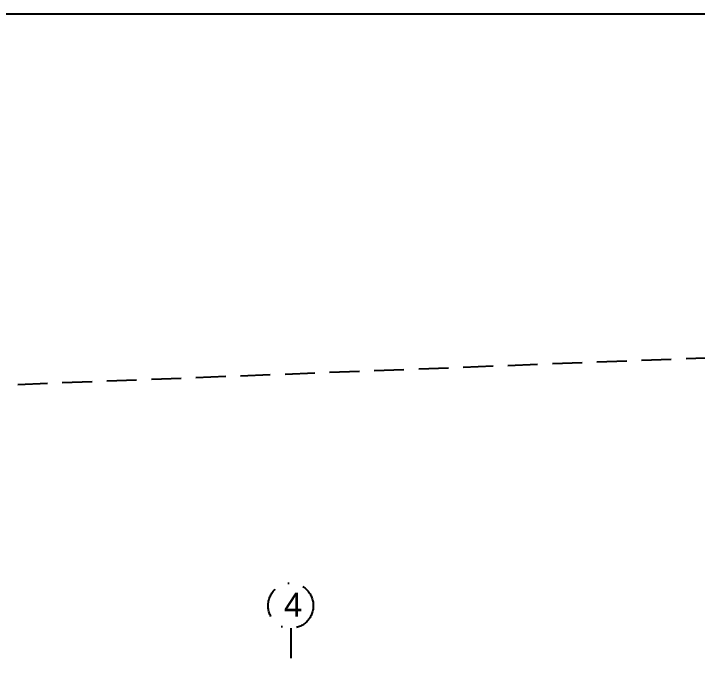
# Model space of a CAD drawing. Header units: millimetres. Extents: x -29311 to -3405, y 28913 to 42880.
# Drawn here: x -17624 to -17049, y 41412 to 41955 of the extents above; entities that cross this region are included whole.
import ezdxf

# ---------------------------------------------------------------- set-up
doc = ezdxf.new("R2010")
doc.units = ezdxf.units.MM
for name, pattern in [('( Hidden )', [0.375, 0.25, -0.125]), ('DASHDOT', [1, 0.5, -0.25, 0, -0.25]), ('DASHDOT2', [0.5, 0.25, -0.125, 0, -0.125])]:
    doc.linetypes.add(name, pattern=pattern)
for name, color, linetype in [('A-AKS', 57, 'DASHDOT'), ('A-AKS.', 57, 'DASHDOT2'), ('vaz_bina2', 161, 'Continuous'), ('Yazılar', 253, 'Continuous')]:
    doc.layers.add(name, color=color, linetype=linetype)
doc.styles.add('text1', font='arial.ttf')

# ---------------------------------------------------------------- blocks, each defined once
blk = doc.blocks.new('ANTET')
at = {"layer": 'Yazılar', "elevation": 0}
blk.add_lwpolyline([(-18397.88, -50768.01), (-14785.5, -50768.01), (-14785.5, -52468.87), (-18397.88, -52468.87)], close=True, dxfattribs=at)
blk = doc.blocks.new('AKS')
at = {"layer": 'A-AKS.', "ltscale": 100}
blk.add_line((1664.05, 2267.18), (1664.05, 2054.95), dxfattribs=at)
blk.add_circle((1664.05, 2286.18), 19, dxfattribs=at)
at = {"layer": 'A-AKS.', "ltscale": 100, "insert": (1658.29, 2297.01), "char_height": 20, "width": 18.8945, "attachment_point": 1, "style": 'text1'}
blk.add_mtext('4', dxfattribs=at)

msp = doc.modelspace()

# ---------------------------------------------------------------- linework, layer by layer
at = {"layer": 'vaz_bina2', "linetype": '( Hidden )', "ltscale": 100}
msp.add_lwpolyline([(-19048.76, 41087.28), (-18805.18, 39221.08), (-13792.17, 39238.89), (-12774.38, 39242.51), (-13043.32, 40634.75), (-13285.11, 41117.08), (-13613.35, 41407.74), (-13970.55, 41596.35), (-14341.7, 41706.43), (-14710.49, 41755.81), (-19113.74, 41585.13)], close=True, dxfattribs=at)

# ---------------------------------------------------------------- block references
at = {"xscale": 2, "yscale": 2, "zscale": 2}
msp.add_blockref('ANTET', (17255.54, 143490.88, 0), dxfattribs=at)
at = {"layer": 'A-AKS'}
msp.add_blockref('AKS', (-19055.29, 39171.08), dxfattribs=at)

doc.saveas('drawing.dxf')
